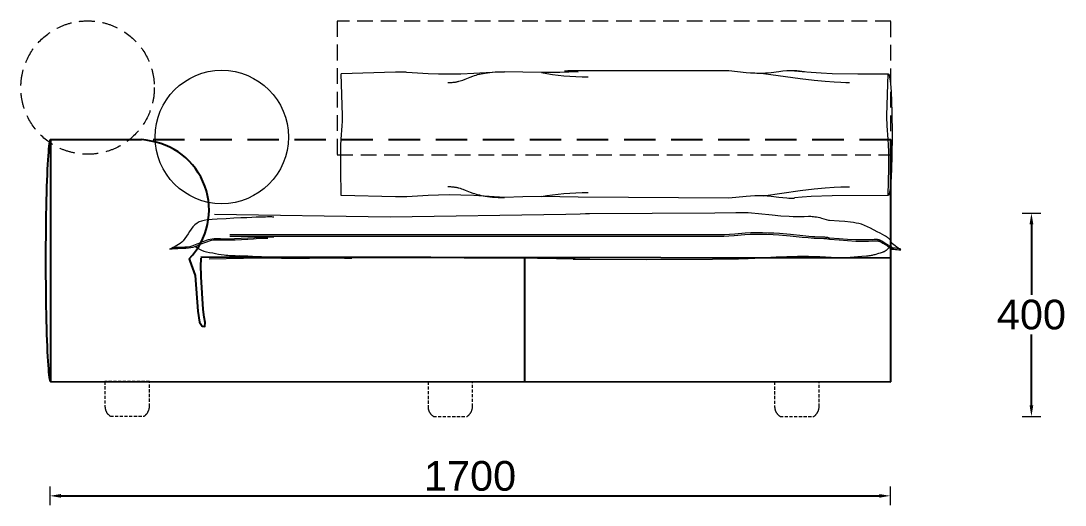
# Model space of a CAD drawing. Header units: millimetres. Extents: x 6668 to 47386, y -6732 to 35544.
# Drawn here: x 38452 to 40564, y -6041 to -5061 of the extents above; entities that cross this region are included whole.
import ezdxf

# ---------------------------------------------------------------- set-up
doc = ezdxf.new("R2010")
doc.units = ezdxf.units.MM
doc.linetypes.add('NASCOSTA', pattern=[9.525, 6.35, -3.175])
doc.layers.add('_ARREDO', color=7, linetype='Continuous')
for name, color, linetype, lineweight in [('_CUSCINO SEDUTA', 8, 'Continuous', 9), ('_PIEDINI', 3, 'NASCOSTA', 9), ('_QUOTE', 1, 'Continuous', 9), ('_RULLO', 8, 'Continuous', 9)]:
    doc.layers.add(name, color=color, linetype=linetype, lineweight=lineweight)
doc.styles.get("Standard").update_dxf_attribs({"font": 'arial.ttf'})
doc.dimstyles.new('1_1', dxfattribs={"dimscale": 15, "dimtxt": 4, "dimasz": 1.5, "dimexe": 1.25, "dimexo": 2, "dimtad": 1, "dimtih": 1, "dimtoh": 1, "dimdec": 0, "dimtxsty": 'Standard', "dimcen": 2.5, "dimclrd": 256, "dimclre": 256, "dimclrt": 256, "dimadec": 0, "dimazin": 0, "dimtfac": 1, "dimtdec": 0, "dimtmove": 0, "dimatfit": 3, "dimfxl": 1.25, "dimfxlon": 1, "dimlwe": 0, "dimarcsym": 0})

# ---------------------------------------------------------------- blocks, each defined once
blk = doc.blocks.new('*D53')
at = {"layer": '_QUOTE', "lineweight": 0, "transparency": 16777216}
for p, q in [((40477.5, -5449.7), (40515, -5449.7)), ((40477.5, -5861.3), (40515, -5861.3))]:
    blk.add_line(p, q, dxfattribs=at)
at = {"layer": '_QUOTE', "lineweight": -2, "transparency": 16777216}
for p, q in [((40496.2, -5472.2), (40496.2, -5615.5)), ((40496.2, -5838.8), (40496.2, -5695.5))]:
    blk.add_line(p, q, dxfattribs=at)
at = {"layer": '_QUOTE', "transparency": 16777216}
for points in [[(40492.5, -5472.2), (40500, -5472.2), (40496.2, -5449.7)], [(40492.5, -5838.8), (40500, -5838.8), (40496.2, -5861.3)]]:
    blk.add_solid(points, dxfattribs=at)
at = {"layer": 'Defpoints', "color": 0, "transparency": 16777216}
for p in [(39926.5, -5449.7), (40496.2, -5449.7), (40087.4, -5861.3)]:
    blk.add_point(p, dxfattribs=at)
at = {"layer": '_QUOTE', "transparency": 16777216, "insert": (40496.2, -5655.5), "char_height": 60, "attachment_point": 5}
blk.add_mtext('400', dxfattribs=at)
blk = doc.blocks.new('*D59')
at = {"layer": '_QUOTE', "lineweight": 0, "transparency": 16777216}
for p, q in [((38510.3, -6003.3), (38510.3, -6040.8)), ((40210.7, -6003.3), (40210.7, -6040.8))]:
    blk.add_line(p, q, dxfattribs=at)
at = {"layer": '_QUOTE', "lineweight": -2, "transparency": 16777216}
blk.add_line((38532.8, -6022), (40188.2, -6022), dxfattribs=at)
at = {"layer": '_QUOTE', "transparency": 16777216}
for points in [[(38532.8, -6018.3), (38532.8, -6025.8), (38510.3, -6022)], [(40188.2, -6018.3), (40188.2, -6025.8), (40210.7, -6022)]]:
    blk.add_solid(points, dxfattribs=at)
at = {"layer": 'Defpoints', "color": 0, "transparency": 16777216}
for p in [(38510.3, -5785.5), (40210.7, -5785.5), (40210.7, -6022)]:
    blk.add_point(p, dxfattribs=at)
at = {"layer": '_QUOTE', "transparency": 16777216, "insert": (39360.5, -5982), "char_height": 60, "attachment_point": 5}
blk.add_mtext('1700', dxfattribs=at)
blk = doc.blocks.new('PIEDINO MIAMI SOFT_PANAMA H7CM')
at = {"color": 0, "linetype": 'ByBlock', "lineweight": -2}
for points in [[(45, 0), (-45, 0)], [(-45, 0), (-45, -50.4)], [(45, -50.4), (45, 0)], [(-45, -50.4), (-45, -51.2), (-44.9, -52), (-44.8, -52.9), (-44.7, -53.7), (-44.5, -54.5), (-44.4, -55.3), (-44.2, -56.1), (-43.9, -56.9), (-43.7, -57.7), (-43.4, -58.5), (-43.1, -59.3), (-42.7, -60), (-42.4, -60.8), (-42, -61.5), (-41.6, -62.2), (-41.1, -63), (-40.7, -63.6), (-40.2, -64.3), (-39.7, -65), (-39.1, -65.6), (-38.6, -66.2), (-38, -66.8), (-37.4, -67.4), (-36.8, -68), (-36.1, -68.5), (-35.5, -69), (-34.8, -69.5), (-34.1, -70)], [(34.1, -70), (34.8, -69.5), (35.5, -69), (36.1, -68.5), (36.8, -68), (37.4, -67.4), (38, -66.8), (38.6, -66.2), (39.1, -65.6), (39.7, -65), (40.2, -64.3), (40.7, -63.6), (41.1, -63), (41.6, -62.2), (42, -61.5), (42.4, -60.8), (42.7, -60), (43.1, -59.3), (43.4, -58.5), (43.7, -57.7), (43.9, -56.9), (44.2, -56.1), (44.4, -55.3), (44.5, -54.5), (44.7, -53.7), (44.8, -52.9), (44.9, -52), (45, -51.2), (45, -50.4)], [(-34.1, -70), (34.1, -70)]]:
    blk.add_lwpolyline(points, dxfattribs=at)

msp = doc.modelspace()

# ---------------------------------------------------------------- linework, layer by layer
at = {"layer": '_ARREDO'}
for q in [(38511.7, -5790.8), (38673, -5301.1)]:
    msp.add_line((38511.7, -5301.1), q, dxfattribs=at)
for points in [[(38511.7, -5301.1), (38695.5, -5301.1)], [(38705.1, -5302.5), (38695.5, -5301.1)], [(40211.7, -5791.3), (40211.7, -5301.6)], [(38792.1, -5542.1), (38793.6, -5546.4), (38804.2, -5576.3), (38809.8, -5648), (38813.2, -5670.5), (38818.3, -5678.4), (38823.9, -5679), (38824.3, -5671.1), (38822.6, -5660.5), (38820.5, -5644.6), (38816.6, -5578.6), (38816, -5553.8), (38816.6, -5545.3), (38816.6, -5540.8)], [(40211.7, -5541.3), (38815.7, -5539.3)], [(39471.6, -5790.3), (39471.6, -5540.4)], [(38511.7, -5790.8), (40211.7, -5791.3)]]:
    msp.add_lwpolyline(points, dxfattribs=at)
at = {"layer": '_ARREDO', "linetype": 'NASCOSTA', "ltscale": 10}
msp.add_lwpolyline([(40211.7, -5301.6), (38625.3, -5301.6)], dxfattribs=at)
at = {"layer": '_ARREDO'}
msp.add_arc((38690.7, -5443.4), 141.6, 315.7566, 84.1693, dxfattribs=at)
msp.add_ellipse((38511.7, -5545.7), major_axis=(0, 244.6), ratio=0.040884, start_param=0, end_param=3.141593, dxfattribs=at)
at = {"layer": '_CUSCINO SEDUTA'}
for points in [[(39916.1, -5449.3), (39908.6, -5449.3), (39898.2, -5449.4), (39856, -5450.1), (39602.1, -5451)], [(39972, -5454.3), (39944, -5451.1), (39930, -5449.9), (39923, -5449.5), (39916.1, -5449.3)], [(39198.8, -5458.3), (38843.4, -5452.7)], [(39554.3, -5452.7), (39198.8, -5458.3)], [(39602.1, -5451), (39593.7, -5451.6), (39583, -5452.1), (39554.3, -5452.7)], [(40036.4, -5457.3), (40029.4, -5457.4), (40021.9, -5457.4), (40014.1, -5457.2), (40006, -5456.9), (39989.2, -5455.9), (39972, -5454.3)], [(40086.6, -5464.9), (40081.5, -5463.2), (40076.8, -5461.9), (40072.5, -5460.7), (40068.5, -5459.7), (40064.9, -5458.9), (40061.5, -5458.3), (40058.3, -5457.8), (40055.4, -5457.4), (40052.7, -5457.2), (40050.1, -5457), (40047.7, -5457), (40045.4, -5457), (40036.4, -5457.3)], [(40087.6, -5464.9), (40087.6, -5464.9), (40087.6, -5464.9), (40087.5, -5464.9), (40087.5, -5464.9), (40087.4, -5464.9), (40087.4, -5464.9), (40087.1, -5464.9), (40087, -5464.9), (40086.9, -5464.9), (40086.9, -5464.9), (40086.8, -5464.9), (40086.8, -5464.9), (40086.8, -5464.9), (40086.7, -5464.9), (40086.7, -5464.9), (40086.7, -5464.9), (40086.7, -5464.9), (40086.6, -5464.9), (40086.6, -5464.9), (40086.6, -5464.9), (40086.6, -5464.9), (40086.6, -5464.9), (40086.6, -5464.9), (40086.6, -5464.9)], [(40107.3, -5466.2), (40087.6, -5464.9)], [(40152.4, -5472.1), (40147, -5470.9), (40141.5, -5469.9), (40136, -5469), (40130.3, -5468.3), (40118.9, -5467.1), (40107.3, -5466.2)], [(39917.4, -5490.5), (39896.2, -5492.4), (39885.7, -5493.3), (39875.2, -5494)], [(39916.1, -5493), (39927.5, -5492.4), (39938.9, -5492.1), (39950.4, -5492.2), (39961.9, -5492.5), (39973.4, -5493), (39984.9, -5493.8), (40007.8, -5495.8)], [(40009.1, -5493.4), (39986.2, -5491.4), (39974.8, -5490.6), (39963.3, -5490.1), (39951.8, -5489.7), (39940.3, -5489.7), (39928.8, -5490), (39917.4, -5490.5)], [(40212.7, -5510.1), (40212.7, -5510), (40212.7, -5509.8), (40212.7, -5509.7), (40212.7, -5509.5), (40212.8, -5509.3), (40212.8, -5509.2), (40212.8, -5509), (40212.8, -5508.9), (40212.8, -5508.7), (40212.8, -5508.5), (40212.7, -5508.4), (40212.7, -5508.2), (40212.7, -5508.1), (40212.7, -5507.9), (40212.6, -5507.7), (40212.6, -5507.6), (40212.6, -5507.4), (40212.5, -5507.2), (40212.5, -5507.1), (40212.4, -5506.9), (40212.3, -5506.7), (40212.3, -5506.6), (40212.2, -5506.4), (40212.1, -5506.2), (40212, -5506), (40211.9, -5505.9), (40211.8, -5505.7), (40211.7, -5505.5), (40211.6, -5505.3), (40211.5, -5505.2), (40211.4, -5505), (40211.2, -5504.8), (40211.1, -5504.6), (40211, -5504.4), (40210.8, -5504.2), (40210.6, -5504), (40210.3, -5503.7), (40209.9, -5503.3), (40209.5, -5502.9), (40209.1, -5502.4), (40208.6, -5502), (40208.1, -5501.6), (40207.6, -5501.2), (40207, -5500.7), (40205.8, -5499.8), (40204.4, -5498.8), (40202.9, -5497.8), (40201.2, -5496.7), (40199.3, -5495.6), (40195.1, -5493.1), (40190.1, -5490.4), (40184.4, -5487.4), (40170.3, -5480.5), (40152.4, -5472.1)], [(38874.6, -5496.4), (39190.1, -5496.4), (39873.7, -5496.4)], [(39875.2, -5494), (39190.7, -5494), (38874.7, -5494)], [(39873.7, -5496.4), (39884.3, -5495.7), (39894.9, -5494.8), (39916.1, -5493)], [(40007.8, -5495.8), (40032.3, -5498.4), (40044.6, -5499.5), (40050.7, -5499.9), (40056.9, -5500.2)], [(40058.2, -5497.8), (40052.1, -5497.5), (40046, -5497.1), (40033.7, -5496), (40009.1, -5493.4)], [(40056.9, -5500.2), (40072.2, -5500.7), (40076.1, -5500.9), (40079.9, -5501.3), (40081.8, -5501.5), (40083.8, -5501.7), (40085.7, -5502), (40087.6, -5502.4)], [(40087.6, -5500.3), (40085.8, -5499.9), (40084, -5499.5), (40082.1, -5499.2), (40080.3, -5499), (40078.5, -5498.8), (40076.6, -5498.6), (40072.9, -5498.3), (40058.2, -5497.8)], [(40107.3, -5501.7), (40087.6, -5500.3)], [(40087.6, -5502.4), (40107.3, -5504.1)], [(40175.2, -5503.6), (40166.5, -5504), (40157.9, -5504.2), (40149.3, -5504.1), (40140.8, -5503.9), (40124, -5503), (40107.3, -5501.7)], [(40107.3, -5504.1), (40124, -5505.4), (40140.8, -5506.3), (40149.3, -5506.5), (40157.9, -5506.6), (40166.5, -5506.4), (40175.2, -5506)], [(40186, -5503.7), (40185.4, -5503.6), (40184.8, -5503.5), (40184.1, -5503.4), (40183.5, -5503.4), (40182.8, -5503.3), (40182.2, -5503.3), (40180.8, -5503.3), (40179.5, -5503.4), (40178.1, -5503.4), (40175.2, -5503.6)], [(40175.2, -5506), (40178.1, -5505.8), (40179.5, -5505.7), (40180.8, -5505.7), (40182.2, -5505.7), (40182.8, -5505.7), (40183.5, -5505.7), (40184.1, -5505.8), (40184.8, -5505.8), (40185.4, -5505.9), (40185.7, -5506), (40186, -5506)], [(40195.7, -5508.1), (40193.4, -5506.7), (40192.3, -5506.1), (40191.7, -5505.8), (40191.1, -5505.5), (40190.5, -5505.2), (40189.9, -5504.9), (40189.3, -5504.7), (40188.6, -5504.4), (40188.3, -5504.3), (40188, -5504.2), (40187.7, -5504.1), (40187.4, -5504), (40187, -5503.9), (40186.7, -5503.8), (40186.4, -5503.8), (40186, -5503.7)], [(40186, -5506), (40186.4, -5506.1), (40186.7, -5506.2), (40187, -5506.3), (40187.4, -5506.3), (40187.7, -5506.4), (40188, -5506.5), (40188.6, -5506.8), (40189.3, -5507), (40189.9, -5507.3), (40190.5, -5507.5), (40191.1, -5507.8), (40191.7, -5508.1), (40192.3, -5508.4), (40193.4, -5509.1), (40195.7, -5510.4)], [(40205.3, -5514.1), (40203, -5512.6), (40200.6, -5511.1), (40195.7, -5508.1)], [(40195.7, -5510.4), (40200.6, -5513.4), (40203, -5514.9), (40205.3, -5516.4)], [(40231.7, -5524.5), (40212.7, -5510.1)], [(40186.5, -5531.8), (40179.3, -5534), (40177.4, -5534.5), (40175.6, -5534.9), (40173.8, -5535.4), (40171.9, -5535.8)], [(40201.1, -5526.2), (40200.7, -5526.4), (40200.4, -5526.7), (40200, -5526.9), (40199.6, -5527.1), (40198.8, -5527.5), (40198, -5527.9), (40197.1, -5528.3), (40196.2, -5528.7), (40195.3, -5529), (40194.4, -5529.4), (40192.5, -5530), (40190.5, -5530.6), (40186.5, -5531.8)], [(40208.4, -5518.5), (40206.8, -5520.6), (40206, -5521.6), (40205.6, -5522.1), (40205.2, -5522.6), (40204.7, -5523.1), (40204.3, -5523.6), (40203.8, -5524.1), (40203.3, -5524.5), (40203.1, -5524.7), (40202.8, -5525), (40202.5, -5525.2), (40202.3, -5525.4), (40202, -5525.6), (40201.7, -5525.8), (40201.4, -5526), (40201.1, -5526.2)], [(40214.5, -5519.2), (40214.2, -5519.1), (40213.8, -5519), (40213.5, -5518.9), (40213.2, -5518.7), (40212.9, -5518.6), (40212.6, -5518.5), (40211.9, -5518.2), (40211.3, -5517.9), (40210.8, -5517.6), (40210.2, -5517.3), (40209.6, -5517), (40208.5, -5516.3), (40207.4, -5515.5), (40205.3, -5514.1)], [(40205.3, -5516.4), (40207.4, -5517.9), (40208.5, -5518.6), (40209.6, -5519.3), (40210.2, -5519.6), (40210.8, -5519.9), (40211.3, -5520.3), (40211.9, -5520.5), (40212.6, -5520.8), (40213.2, -5521.1), (40213.5, -5521.2), (40213.8, -5521.3), (40214.2, -5521.4), (40214.5, -5521.5)], [(40217.8, -5520.7), (40214.5, -5520.5), (40213.1, -5520.4), (40212.6, -5520.4), (40212.3, -5520.3), (40212.2, -5520.3), (40212.1, -5520.3), (40212, -5520.3), (40212, -5520.2), (40211.9, -5520.2), (40211.9, -5520.2), (40211.8, -5520.2), (40211.8, -5520.2), (40211.8, -5520.2), (40211.8, -5520.2), (40211.7, -5520.2), (40211.7, -5520.2), (40211.7, -5520.2), (40211.7, -5520.2), (40211.7, -5520.2), (40211.7, -5520.2), (40211.7, -5520.1), (40211.7, -5520.1), (40211.7, -5520.1), (40211.7, -5520.1), (40211.6, -5520.1), (40211.6, -5520.1), (40211.6, -5520.1), (40211.6, -5520.1), (40211.6, -5520.1), (40211.6, -5520.1), (40211.6, -5520.1), (40211.6, -5520.1), (40211.6, -5520.1), (40211.6, -5520.1), (40211.6, -5520.1), (40211.6, -5520.1), (40211.6, -5520), (40211.6, -5520), (40211.6, -5520), (40211.6, -5520), (40211.6, -5520), (40211.6, -5520), (40211.6, -5520), (40211.6, -5520), (40211.6, -5520), (40211.6, -5520), (40211.7, -5520), (40211.7, -5520), (40211.7, -5520), (40211.7, -5520), (40211.7, -5519.9), (40211.7, -5519.9), (40211.7, -5519.9), (40211.7, -5519.9), (40211.7, -5519.9), (40211.8, -5519.9), (40211.8, -5519.9), (40211.8, -5519.9), (40211.9, -5519.9), (40211.9, -5519.8), (40211.9, -5519.8), (40212, -5519.8), (40212.1, -5519.7), (40212.3, -5519.7), (40212.4, -5519.7), (40212.7, -5519.6), (40213.1, -5519.5), (40213.5, -5519.4), (40214.5, -5519.2)], [(40214.5, -5521.5), (40213.5, -5521.8), (40213.1, -5521.8), (40212.7, -5521.9), (40212.4, -5522), (40212.3, -5522.1), (40212.1, -5522.1), (40212, -5522.1), (40211.9, -5522.2), (40211.9, -5522.2), (40211.9, -5522.2), (40211.8, -5522.2), (40211.8, -5522.2), (40211.8, -5522.3), (40211.7, -5522.3), (40211.7, -5522.3), (40211.7, -5522.3), (40211.7, -5522.3), (40211.7, -5522.3), (40211.7, -5522.3), (40211.7, -5522.3), (40211.7, -5522.3), (40211.7, -5522.3), (40211.6, -5522.3), (40211.6, -5522.3), (40211.6, -5522.4), (40211.6, -5522.4), (40211.6, -5522.4), (40211.6, -5522.4), (40211.6, -5522.4), (40211.6, -5522.4), (40211.6, -5522.4), (40211.6, -5522.4), (40211.6, -5522.4), (40211.6, -5522.4), (40211.6, -5522.4), (40211.6, -5522.4), (40211.6, -5522.4), (40211.6, -5522.4), (40211.6, -5522.5), (40211.6, -5522.5), (40211.6, -5522.5), (40211.6, -5522.5), (40211.6, -5522.5), (40211.6, -5522.5), (40211.7, -5522.5), (40211.7, -5522.5), (40211.7, -5522.5), (40211.7, -5522.5), (40211.7, -5522.5), (40211.7, -5522.5), (40211.7, -5522.5), (40211.7, -5522.5), (40211.7, -5522.5), (40211.7, -5522.5), (40211.8, -5522.5), (40211.8, -5522.6), (40211.8, -5522.6), (40211.8, -5522.6), (40211.8, -5522.6), (40211.9, -5522.6), (40211.9, -5522.6), (40212, -5522.6), (40212, -5522.6), (40212.1, -5522.6), (40212.2, -5522.7), (40212.3, -5522.7), (40212.6, -5522.7), (40213.1, -5522.8), (40214.5, -5522.9), (40217.8, -5523.1)], [(40231.6, -5522.1), (40224.8, -5521.3), (40221.3, -5521), (40217.8, -5520.7)], [(40217.8, -5523.1), (40221.3, -5523.3), (40224.8, -5523.7), (40231.6, -5524.5)], [(39199.5, -5540.4), (38902, -5541.6), (38832.8, -5543)], [(39573.2, -5543), (39496.9, -5541.6), (39199.5, -5540.4)], [(39936.5, -5541.9), (39923.1, -5542.4), (39903.7, -5542.8), (39850.7, -5543.5), (39717.4, -5544.1), (39602.8, -5543.9), (39573.2, -5543.5), (39570.1, -5543.4), (39569.6, -5543.3), (39569.5, -5543.3), (39569.3, -5543.3), (39569.2, -5543.3), (39569.1, -5543.3), (39569, -5543.3), (39569, -5543.2), (39569, -5543.2), (39569, -5543.2), (39569.1, -5543.2), (39569.2, -5543.2), (39569.3, -5543.2), (39569.5, -5543.1), (39570, -5543.1), (39573.2, -5543)], [(40022.7, -5537.4), (40001.2, -5538), (39979.6, -5539.2), (39936.5, -5541.9)], [(40113.9, -5540.8), (40068.3, -5538.3), (40045.5, -5537.5), (40022.7, -5537.4)], [(40153.1, -5537.6), (40113.9, -5540.8)], [(40171.9, -5535.8), (40169.7, -5536.1), (40167.4, -5536.5), (40165, -5536.7), (40162.7, -5536.9), (40153.1, -5537.6)]]:
    msp.add_lwpolyline(points, dxfattribs=at)
for points in [[(38808.1, -5470), (38794.7, -5478.1), (38790.2, -5494.9), (38780, -5505.8)], [(38828.5, -5463.3), (38820.3, -5464.9), (38813.5, -5466.7), (38808.1, -5470)], [(38963.3, -5457.7), (38953.2, -5457.7), (38943.2, -5456.7), (38828.5, -5463.3)], [(38780, -5505.8), (38772.7, -5513.6), (38762.7, -5518.3), (38752.5, -5523.1)], [(38807.9, -5512.7), (38803.6, -5514.6), (38799.1, -5516.6), (38793.4, -5517.8)], [(38823.3, -5506.6), (38818, -5508.6), (38812.9, -5510.5), (38807.9, -5512.7)], [(38825.5, -5509), (38820, -5511.1), (38815.1, -5512.9), (38810.1, -5515.1)], [(38838.7, -5502.3), (38832.8, -5503), (38828, -5504.9), (38823.3, -5506.6)], [(38840.8, -5504.7), (38835, -5505.4), (38830.1, -5507.3), (38825.5, -5509)], [(38855.7, -5502.1), (38849.7, -5501.9), (38843.8, -5501.6), (38838.7, -5502.3)], [(38857.7, -5504.5), (38851.8, -5504.3), (38846, -5504), (38840.8, -5504.7)], [(38963.3, -5498.4), (38929.5, -5498.1), (38893.6, -5503.1), (38855.7, -5502.1)], [(38951.4, -5500.9), (38930.2, -5500.7), (38895.1, -5505.5), (38857.7, -5504.5)], [(38774.6, -5521.7), (38767, -5522), (38759.8, -5522.5), (38752.5, -5523.1)], [(38772.4, -5519.3), (38768, -5519.5), (38763.4, -5519.7), (38759, -5520)], [(38793.4, -5517.8), (38787.3, -5518.9), (38779.8, -5519), (38772.4, -5519.3)], [(38795.6, -5520.2), (38789.5, -5521.4), (38781.9, -5521.4), (38774.6, -5521.7)], [(38810.1, -5515.1), (38805.7, -5517), (38801.2, -5519.1), (38795.6, -5520.2)], [(38805.3, -5517.1), (38808.5, -5519.9), (38811.6, -5522.7), (38816.8, -5524.8)], [(38816.8, -5524.8), (38822.8, -5527.3), (38831.5, -5528.8), (38840, -5530.4)], [(38840, -5530.4), (38847.6, -5531.9), (38855.2, -5533.4), (38863.1, -5534.4)], [(38863.1, -5534.4), (38872.6, -5535.5), (38882.8, -5535.8), (38893, -5536.2)], [(38965.4, -5539.9), (38941.3, -5538.8), (38917, -5537.5), (38893, -5536.2)], [(38965.4, -5539.9), (39002, -5543.4), (39038.8, -5538.5), (39121.2, -5541.3)]]:
    msp.add_open_spline(points, degree=3, dxfattribs=at)
at = {"layer": '_RULLO', "linetype": 'NASCOSTA', "ltscale": 5}
msp.add_lwpolyline([(40211.7, -5061.3), (39091.7, -5061.3), (39091.7, -5331.6), (40211.7, -5331.6)], close=True, dxfattribs=at)
at = {"layer": '_RULLO'}
for points in [[(39232.5, -5165.2), (39230.2, -5164.9), (39228.6, -5164.9), (39226.5, -5164.8), (39220.2, -5164.7), (39209.7, -5164.8), (39099.7, -5167.8)], [(39101.9, -5273.1), (39102, -5270.4), (39102.1, -5266.7), (39102.2, -5260.9), (39102.1, -5252.2), (39099.7, -5167.8)], [(39430.1, -5163.6), (39367.8, -5167.6), (39342, -5168.5), (39318.6, -5168.8), (39296.9, -5168.5), (39275.8, -5167.8), (39232.5, -5165.2)], [(39315.4, -5185.7), (39319.1, -5185.6), (39320.9, -5185.5), (39322.7, -5185.4), (39324.4, -5185.3), (39326, -5185.1), (39327.6, -5184.9), (39329.2, -5184.7), (39330.7, -5184.5), (39332.2, -5184.2), (39333.7, -5183.9), (39335.1, -5183.6), (39336.5, -5183.3), (39337.8, -5182.9), (39340.5, -5182.2), (39343.1, -5181.4), (39345.6, -5180.5), (39350.6, -5178.7), (39360.8, -5174.6), (39366.4, -5172.5), (39369.4, -5171.5), (39372.5, -5170.5), (39375.8, -5169.6), (39379.4, -5168.7), (39383.1, -5167.8), (39387.1, -5167), (39391.3, -5166.3), (39395.9, -5165.6), (39400.7, -5165), (39405.8, -5164.5), (39411.3, -5164.1), (39417.2, -5163.8), (39423.5, -5163.6), (39430.1, -5163.6)], [(39579.5, -5164), (39542.1, -5165.1), (39504.7, -5165.3), (39467.4, -5164.8), (39430.1, -5163.6)], [(39504.8, -5165.3), (39515.9, -5167.3), (39527.2, -5169), (39538.8, -5170.5), (39550.5, -5171.7), (39562.4, -5172.6), (39574.6, -5173.3), (39587, -5173.7), (39599.5, -5173.8)], [(39883.8, -5162.2), (39580.7, -5161.7), (39558, -5162.2), (39555, -5162.3), (39553.9, -5162.4), (39553, -5162.5), (39552.7, -5162.5), (39552.4, -5162.5), (39552.3, -5162.6), (39552.2, -5162.6), (39552.1, -5162.6), (39552, -5162.6), (39551.9, -5162.6), (39551.9, -5162.7), (39551.8, -5162.7), (39551.8, -5162.7), (39551.8, -5162.7), (39551.8, -5162.7), (39551.8, -5162.8), (39551.9, -5162.8), (39551.9, -5162.8), (39552, -5162.8), (39552, -5162.8), (39552.1, -5162.9), (39552.2, -5162.9), (39552.3, -5162.9), (39552.6, -5162.9), (39553.3, -5163), (39554.2, -5163.1), (39559.8, -5163.4), (39579.5, -5164)], [(39954.1, -5167), (39949.7, -5167.2), (39945.3, -5167.2), (39941, -5167.1), (39936.6, -5166.9), (39927.8, -5166.4), (39919, -5165.6), (39883.8, -5162.2)], [(40017, -5161.7), (40013.1, -5161.6), (40009.1, -5161.7), (40005.2, -5161.8), (40001.2, -5162.1), (39993.4, -5162.8), (39985.5, -5163.7), (39969.8, -5165.7), (39961.9, -5166.5), (39958, -5166.8), (39954.1, -5167)], [(39954.1, -5167), (40028.6, -5177.5), (40056.6, -5180.8), (40079.1, -5182.9), (40097, -5184.3), (40110.7, -5184.9), (40120.9, -5185.2), (40128.2, -5185.2)], [(40017, -5161.7), (40032.6, -5163.4), (40050.4, -5164.9), (40070.6, -5166.1), (40093.2, -5167), (40145.2, -5168), (40206.6, -5168)], [(40037.1, -5163.9), (40031.9, -5163.1), (40026.9, -5162.5), (40021.9, -5162), (40017, -5161.7)], [(40204.5, -5273.4), (40204.1, -5266.9), (40204, -5261.2), (40204, -5252.5), (40206.6, -5168)], [(40206.6, -5168), (40206.7, -5168), (40206.7, -5168), (40206.7, -5168.1), (40206.8, -5168.1), (40206.8, -5168.1), (40206.9, -5168.1), (40206.9, -5168.1), (40207, -5168.2), (40207, -5168.2), (40207.1, -5168.2), (40207.1, -5168.3), (40207.1, -5168.3), (40207.2, -5168.4), (40207.2, -5168.4), (40207.3, -5168.5), (40207.3, -5168.5), (40207.4, -5168.6), (40207.4, -5168.7), (40207.5, -5168.7), (40207.5, -5168.8), (40207.6, -5168.9), (40207.6, -5169), (40207.7, -5169.1), (40207.7, -5169.2), (40207.8, -5169.4), (40207.9, -5169.6), (40208, -5169.8), (40208.1, -5170.1), (40208.2, -5170.4), (40208.3, -5170.7), (40208.4, -5171.3), (40208.6, -5172), (40208.8, -5172.8), (40209.2, -5174.6), (40209.6, -5176.7), (40209.9, -5179.1), (40210.3, -5181.8), (40211, -5188.1), (40212.3, -5204), (40213.3, -5223.7), (40214.1, -5245.7), (40214.6, -5290.9), (40214.1, -5336.1), (40213.3, -5358.1), (40212.3, -5377.8), (40211, -5393.7), (40210.3, -5400), (40209.9, -5402.7), (40209.6, -5405.1), (40209.2, -5407.2), (40208.8, -5409), (40208.6, -5409.8), (40208.4, -5410.5), (40208.3, -5411.2), (40208.2, -5411.4), (40208.1, -5411.7), (40208, -5412), (40207.9, -5412.2), (40207.8, -5412.4), (40207.7, -5412.6), (40207.7, -5412.7), (40207.6, -5412.8), (40207.6, -5412.9), (40207.5, -5413), (40207.5, -5413.1), (40207.4, -5413.1), (40207.4, -5413.2), (40207.3, -5413.3), (40207.3, -5413.3), (40207.2, -5413.4), (40207.2, -5413.4), (40207.1, -5413.5), (40207.1, -5413.5), (40207.1, -5413.6), (40207, -5413.6), (40207, -5413.6), (40206.9, -5413.7), (40206.9, -5413.7), (40206.8, -5413.7), (40206.8, -5413.7), (40206.7, -5413.8), (40206.7, -5413.8), (40206.7, -5413.8), (40206.6, -5413.8)], [(39099.7, -5414), (39098.7, -5361.5), (39098.9, -5326.8), (39099.3, -5313.2), (39100, -5300.5), (39101.9, -5273.1)], [(40206.6, -5413.8), (40207.7, -5358.6), (40207.6, -5324.8), (40207.1, -5312.2), (40206.4, -5300.4), (40204.5, -5273.4)], [(39315.4, -5396.2), (39319.1, -5396.2), (39320.9, -5396.3), (39322.7, -5396.4), (39324.4, -5396.5), (39326, -5396.7), (39327.6, -5396.9), (39329.2, -5397.1), (39330.7, -5397.3), (39332.2, -5397.6), (39333.7, -5397.9), (39335.1, -5398.2), (39336.5, -5398.5), (39337.8, -5398.9), (39340.5, -5399.6), (39343.1, -5400.4), (39345.6, -5401.3), (39350.6, -5403.1), (39360.8, -5407.2), (39366.4, -5409.3), (39369.4, -5410.3), (39372.5, -5411.3), (39375.8, -5412.2), (39379.4, -5413.1), (39383.1, -5414), (39387.1, -5414.8), (39391.3, -5415.5), (39395.9, -5416.2), (39400.7, -5416.8), (39405.8, -5417.3), (39411.3, -5417.7), (39417.2, -5418), (39423.5, -5418.2), (39430.1, -5418.3)], [(39504.8, -5416.5), (39515.9, -5414.5), (39527.2, -5412.8), (39538.8, -5411.3), (39550.5, -5410.1), (39562.4, -5409.2), (39574.6, -5408.5), (39587, -5408.1), (39599.5, -5408)], [(39954.1, -5414.8), (40028.6, -5404.3), (40056.6, -5401), (40079.1, -5398.9), (40097, -5397.5), (40110.7, -5396.9), (40120.9, -5396.6), (40128.2, -5396.6)], [(39232.5, -5416.7), (39230.2, -5416.9), (39228.6, -5417), (39226.5, -5417), (39220.2, -5417.1), (39209.7, -5417), (39099.7, -5414)], [(39430.1, -5418.3), (39367.8, -5414.2), (39342, -5413.3), (39318.6, -5413), (39296.9, -5413.3), (39275.8, -5414), (39232.5, -5416.7)], [(39579.5, -5417.8), (39542.1, -5416.7), (39504.7, -5416.5), (39467.4, -5417), (39430.1, -5418.3)], [(39883.8, -5419.6), (39579.5, -5417.8)], [(39954.1, -5414.8), (39949.7, -5414.7), (39945.3, -5414.6), (39941, -5414.7), (39936.6, -5414.9), (39927.8, -5415.4), (39919, -5416.2), (39883.8, -5419.6)], [(40017, -5420.1), (40013.1, -5420.2), (40009.1, -5420.1), (40005.2, -5420), (40001.2, -5419.7), (39993.4, -5419), (39985.5, -5418.1), (39969.8, -5416.1), (39961.9, -5415.3), (39958, -5415), (39954.1, -5414.8)], [(40017, -5417.9), (40032.6, -5416.7), (40050.4, -5415.7), (40093.2, -5414.3), (40206.6, -5413.8)]]:
    msp.add_lwpolyline(points, dxfattribs=at)
at = {"layer": '_RULLO', "linetype": 'NASCOSTA', "ltscale": 5}
msp.add_circle((38586.7, -5195.8), 135, dxfattribs=at)
at = {"layer": '_RULLO'}
msp.add_circle((38858.1, -5295.8), 135, dxfattribs=at)

# ---------------------------------------------------------------- block references
at = {"layer": '_PIEDINI'}
for p in [(38666.8, -5790.8), (39320.4, -5791.1), (40021.7, -5791.3)]:
    msp.add_blockref('PIEDINO MIAMI SOFT_PANAMA H7CM', p, dxfattribs=at)

# ---------------------------------------------------------------- dimensions: what is measured, and where the dimension line sits
at = {"layer": '_QUOTE'}
dim = msp.add_linear_dim(base=(40496.2, -5449.7), p1=(40087.4, -5861.3), p2=(39926.5, -5449.7), angle=90, text='400', dimstyle='1_1', dxfattribs=at)
dim.commit()
dim.dimension.update_dxf_attribs({"geometry": '*D53', "text_midpoint": (40496.2, -5655.5)})
dim = msp.add_linear_dim(base=(40210.7, -6022), p1=(38510.3, -5785.5), p2=(40210.7, -5785.5), dimstyle='1_1', dxfattribs=at)
dim.commit()
dim.dimension.update_dxf_attribs({"geometry": '*D59', "text_midpoint": (39360.5, -5982)})

doc.saveas('drawing.dxf')
